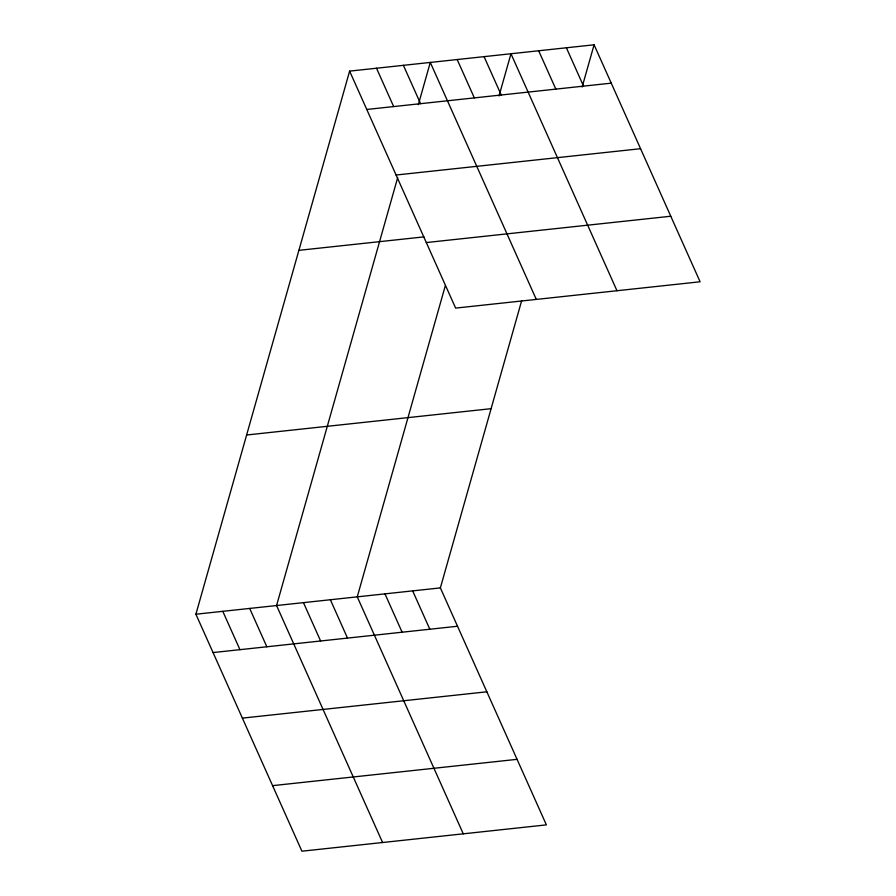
<?xml version="1.0" encoding="UTF-8"?>
<svg xmlns="http://www.w3.org/2000/svg" width="896" height="896" viewBox="0 0 896 896"><rect width="100%" height="100%" fill="white"/><g stroke="black" fill="none" stroke-linecap="round" stroke-linejoin="round"><path stroke-width="1.34" d="M521.718 300.518L440.373 587.899L546.381 824.88L301.907 851.2L195.899 614.219L349.619 71.12L594.093 44.8L700.101 281.781L455.627 308.101L349.619 71.12M397.678 177.643L276.573 605.528L382.581 842.52M418.331 104.675L430.293 62.429L536.301 299.421M445.312 285.723L357.258 596.848L463.266 833.829M499.016 95.995L510.966 53.749L616.974 290.73M582.131 87.046L594.093 44.8M366.766 109.469L611.251 83.149M396.088 175.022L640.573 148.702M298.883 250.342L423.942 236.88M426.306 242.558L670.779 216.238M246.624 434.997L491.098 408.677M195.899 614.219L440.373 587.899M213.058 652.568L457.531 626.248M242.379 718.122L486.853 691.802M272.586 785.646L517.059 759.338M566.384 47.779L583.542 86.139M538.675 50.77L555.834 89.118M484.075 56.638L501.234 94.998M457.184 59.539L474.342 97.888M403.402 65.33L420.56 103.678M376.51 68.219L393.669 106.579M412.664 590.878L429.822 629.227M384.966 593.858L402.114 632.218M330.366 599.738L347.514 638.098M303.464 602.638L320.622 640.987M249.682 608.429L266.84 646.778M222.79 611.318L239.949 649.678"/></g></svg>
